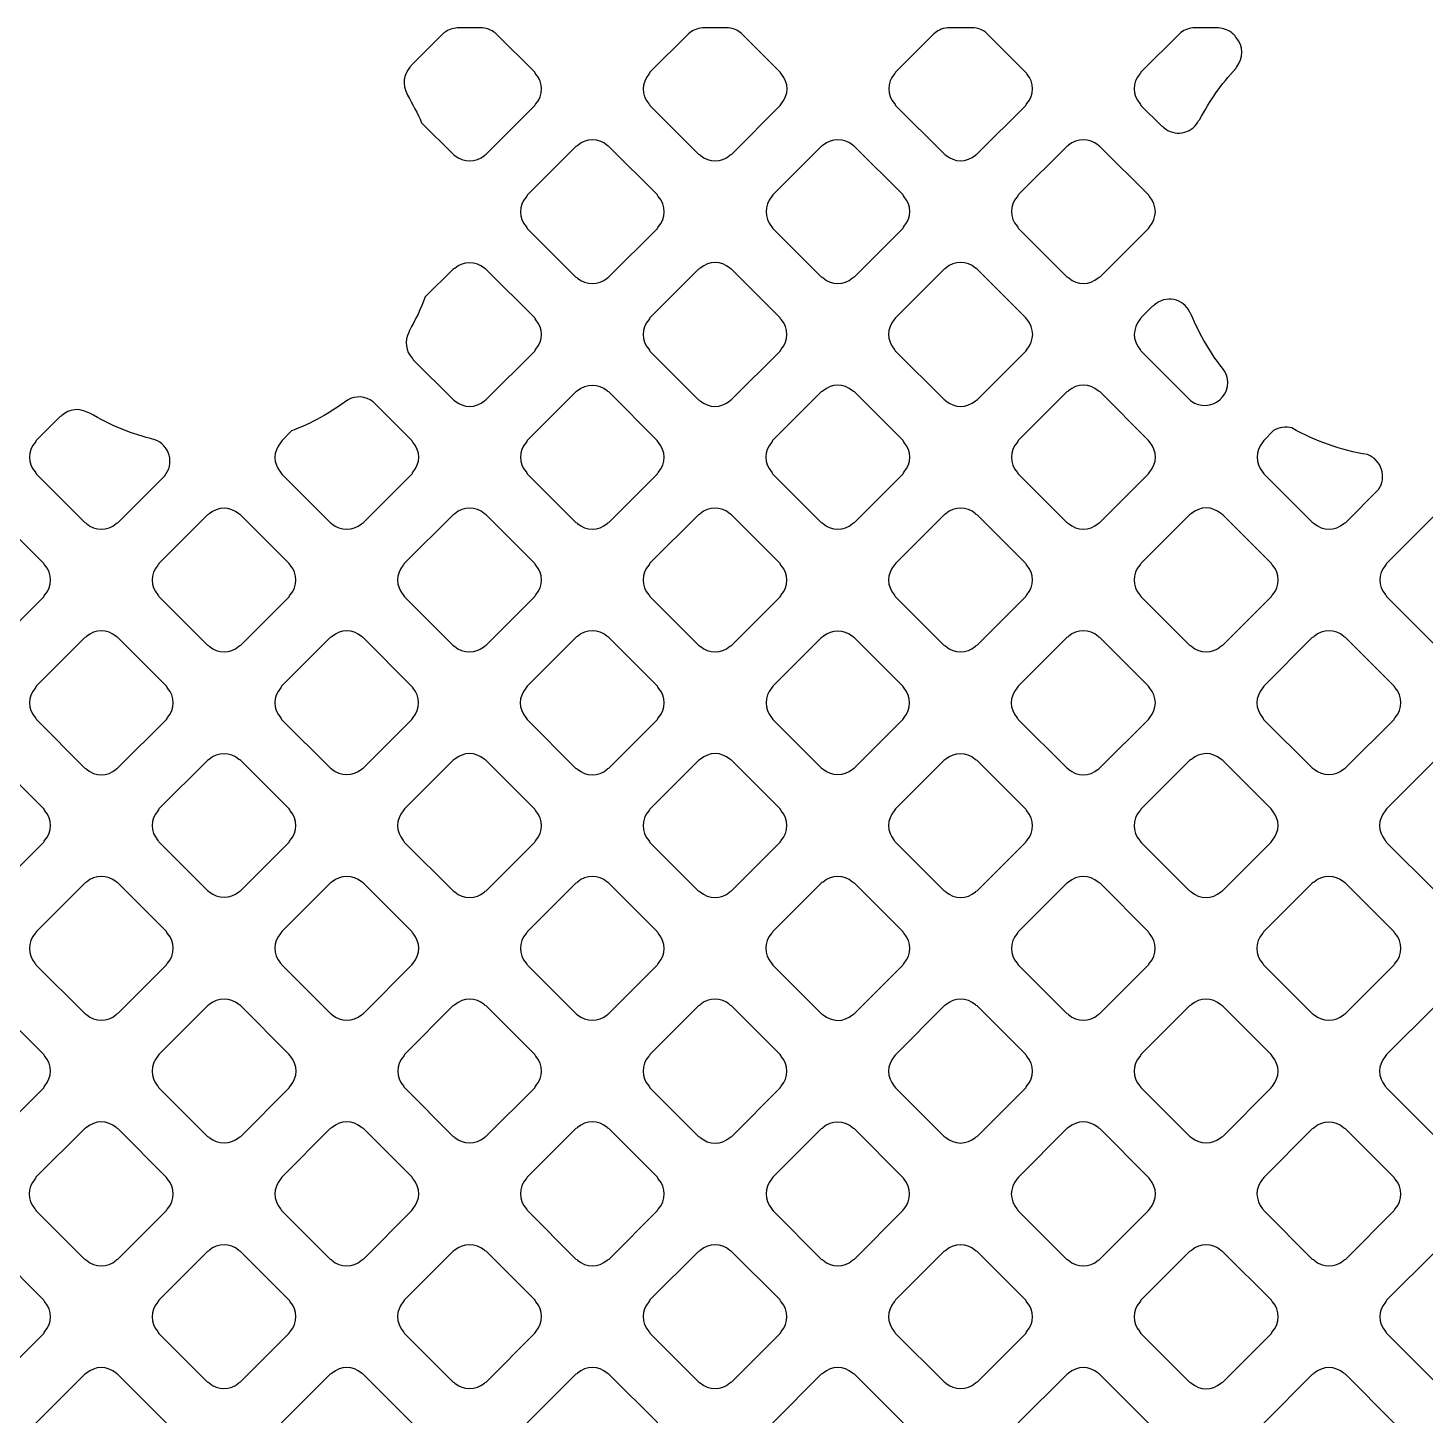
# Model space of a CAD drawing. Extents: x 3811 to 4077, y -444 to -307.
# Drawn here: x 3990.312 to 3991.538, y -378.16 to -376.942 of the extents above; entities that cross this region are included whole.
import ezdxf

# ---------------------------------------------------------------- set-up
doc = ezdxf.new("R2010")
doc.units = 0
doc.layers.add('gbr-dxf', color=7, linetype='Continuous')

msp = doc.modelspace()

# ---------------------------------------------------------------- linework, layer by layer
at = {"layer": 'gbr-dxf', "linetype": 'Continuous'}
for points in [[(3990.6446, -376.9998, -0.114321), (3990.6451, -377.0014, -0.033499), (3990.6575, -377.0255), (3990.6851, -377.0531, -0.091913), (3990.6867, -377.0541, 0.379731), (3990.7127, -377.0541, -0.096225), (3990.7143, -377.0531), (3990.7569, -377.0105, -0.095916), (3990.7579, -377.0088, 0.379731), (3990.7579, -376.9829, -0.096265), (3990.7569, -376.9812), (3990.7231, -376.9474, 0.0755), (3990.7181, -376.9441, 0.093701), (3990.7109, -376.9423), (3990.6888, -376.9423, 0.147556), (3990.6779, -376.9461), (3990.6778, -376.9461, 0.031553), (3990.676, -376.9477), (3990.6759, -376.9477), (3990.6482, -376.9754, -0.109979), (3990.6473, -376.9768, 0.325779)], [(3990.857, -377.0088, -0.096157), (3990.858, -377.0104), (3990.9006, -377.0531, -0.091364), (3990.9022, -377.054, 0.379293), (3990.9282, -377.054, -0.095956), (3990.9298, -377.053), (3990.9724, -377.0104, -0.096266), (3990.9734, -377.0087, 0.379731), (3990.9734, -376.9828, -0.09572), (3990.9724, -376.9811), (3990.938, -376.9468, 0.153023), (3990.927, -376.9423), (3990.904, -376.9423, 0.169141), (3990.8919, -376.9474), (3990.858, -376.9812, -0.096023), (3990.8571, -376.9829, 0.379672)], [(3991.0726, -377.0087, -0.096265), (3991.0735, -377.0104), (3991.1161, -377.0529, -0.091964), (3991.1177, -377.0539, 0.379731), (3991.1436, -377.0539, -0.095756), (3991.1453, -377.0529), (3991.1879, -377.0103, -0.095958), (3991.1889, -377.0087, 0.379731), (3991.1889, -376.9827, -0.082756), (3991.188, -376.9813), (3991.1532, -376.9465, 0.060717), (3991.1491, -376.944, 0.084526), (3991.1427, -376.9423), (3991.1191, -376.9423, 0.091982), (3991.112, -376.9442, 0.072691), (3991.1073, -376.9474), (3991.0735, -376.9811, -0.095916), (3991.0726, -376.9827, 0.379731)], [(3991.288, -377.0086, -0.095612), (3991.289, -377.0103), (3991.3069, -377.0282, -0.074719), (3991.3091, -377.0297, 0.473813), (3991.3388, -377.0249, -0.075742), (3991.3405, -377.0228, -0.068046), (3991.3722, -376.9779, -0.085735), (3991.373, -376.9764, 0.37084), (3991.3726, -376.9508, -0.087077), (3991.3717, -376.9493), (3991.3704, -376.948, -0.05036), (3991.37, -376.9477, 0.180695), (3991.3571, -376.9423), (3991.3345, -376.9423, 0.16507), (3991.3227, -376.9474), (3991.289, -376.9811, -0.095935), (3991.288, -376.9827, 0.379287)], [(3990.7492, -377.0907, 0.379293), (3990.7492, -377.1166, -0.091954), (3990.7502, -377.1182), (3990.7929, -377.1609, -0.087516), (3990.7944, -377.1618, 0.379731), (3990.8203, -377.1618, -0.09572), (3990.822, -377.1608), (3990.8646, -377.1182, -0.096332), (3990.8656, -377.1166, 0.379289), (3990.8656, -377.0906, -0.099534), (3990.8646, -377.0889), (3990.822, -377.0463, -0.08752), (3990.8205, -377.0454, 0.378815), (3990.7946, -377.0454, -0.095506), (3990.7929, -377.0463), (3990.7502, -377.0891, -0.095602)], [(3990.9648, -377.1165, -0.099534), (3990.9658, -377.1182), (3991.0083, -377.1607, -0.095796), (3991.0099, -377.1617, 0.378943), (3991.0359, -377.1617, -0.095506), (3991.0375, -377.1607), (3991.0802, -377.118, -0.095602), (3991.0811, -377.1164, 0.379293), (3991.0811, -377.0904, -0.091954), (3991.0802, -377.0889), (3991.0376, -377.0463, -0.096266), (3991.036, -377.0453, 0.379731), (3991.01, -377.0453, -0.09572), (3991.0083, -377.0463), (3990.9658, -377.0889, -0.096332), (3990.9648, -377.0905, 0.379289)], [(3991.1802, -377.1164, -0.093919), (3991.1812, -377.118), (3991.2238, -377.1606, -0.103673), (3991.2256, -377.1617, 0.379293), (3991.2515, -377.1616, -0.096625), (3991.2532, -377.1607), (3991.2957, -377.1182, -0.096332), (3991.2967, -377.1165, 0.379289), (3991.2967, -377.0906, -0.087248), (3991.2958, -377.0891), (3991.2529, -377.0462, -0.091364), (3991.2513, -377.0453, 0.379293), (3991.2254, -377.0453, -0.095956), (3991.2238, -377.0463), (3991.1812, -377.0888, -0.096227), (3991.1802, -377.0905, 0.379506)], [(3990.6464, -377.2095, 0.322287), (3990.6493, -377.2321, -0.111167), (3990.6501, -377.2335), (3990.6851, -377.2685, -0.098332), (3990.6867, -377.2695, 0.379064), (3990.7127, -377.2695, -0.095719), (3990.7143, -377.2685), (3990.7568, -377.226, -0.095935), (3990.7578, -377.2243, 0.379239), (3990.7578, -377.1984, -0.095756), (3990.7568, -377.1968), (3990.7143, -377.1542, -0.099711), (3990.7126, -377.1532, 0.379293), (3990.6867, -377.1533, -0.095956), (3990.685, -377.1542), (3990.6608, -377.1784, -0.040192), (3990.6468, -377.2078, -0.119673)], [(3990.8569, -377.2243, -0.09148), (3990.8579, -377.2259), (3990.9006, -377.2686, -0.086956), (3990.9021, -377.2695, 0.379293), (3990.928, -377.2695, -0.095956), (3990.9297, -377.2685), (3990.9723, -377.2259, -0.096023), (3990.9733, -377.2243, 0.379672), (3990.9733, -377.1983, -0.100154), (3990.9723, -377.1966), (3990.9297, -377.154, -0.086956), (3990.9282, -377.1531, 0.379293), (3990.9022, -377.1531, -0.095956), (3990.9006, -377.1541), (3990.8579, -377.1967, -0.096332), (3990.8569, -377.1984, 0.379289)], [(3991.0724, -377.2242, -0.087284), (3991.0733, -377.2257), (3991.1161, -377.2685, -0.099849), (3991.1178, -377.2695, 0.379293), (3991.1437, -377.2695, -0.096625), (3991.1454, -377.2685), (3991.188, -377.2259, -0.096558), (3991.189, -377.2242, 0.379731), (3991.189, -377.1982, -0.087314), (3991.188, -377.1968), (3991.1452, -377.1539, -0.092072), (3991.1437, -377.153, 0.379321), (3991.1177, -377.153, -0.095866), (3991.1161, -377.154), (3991.0734, -377.1967, -0.095895), (3991.0724, -377.1983, 0.378815)], [(3991.288, -377.2242, -0.091476), (3991.289, -377.2258), (3991.3329, -377.2697, 0.801157), (3991.3627, -377.2437, -0.071781), (3991.3331, -377.1937, -0.066136), (3991.3317, -377.1915, 0.49961), (3991.301, -377.1853, -0.06455), (3991.2989, -377.1868), (3991.289, -377.1967, -0.095819), (3991.2881, -377.1983, 0.379289)], [(3990.7492, -377.3061, 0.379293), (3990.7492, -377.332, -0.092348), (3990.7502, -377.3336), (3990.7929, -377.3763, -0.088202), (3990.7944, -377.3772, 0.379289), (3990.8203, -377.3772, -0.09527), (3990.8219, -377.3763), (3990.8645, -377.3337, -0.095602), (3990.8655, -377.3321, 0.379293), (3990.8654, -377.3061, -0.104215), (3990.8644, -377.3043), (3990.8219, -377.2618, -0.09246), (3990.8204, -377.2609, 0.379703), (3990.7944, -377.2609, -0.095612), (3990.7928, -377.2618), (3990.7502, -377.3044, -0.095796)], [(3990.9647, -377.332, -0.09572), (3990.9656, -377.3337), (3991.0083, -377.3764, -0.092072), (3991.0099, -377.3773, 0.379321), (3991.0359, -377.3773, -0.095866), (3991.0375, -377.3764), (3991.0802, -377.3337, -0.096227), (3991.0811, -377.332, 0.379324), (3991.0811, -377.3061, -0.096157), (3991.0802, -377.3045), (3991.0375, -377.2618, -0.099849), (3991.0358, -377.2608, 0.379293), (3991.0099, -377.2608, -0.096625), (3991.0082, -377.2618), (3990.9656, -377.3044, -0.096558), (3990.9647, -377.306, 0.379731)], [(3991.1802, -377.3061, 0.379293), (3991.1802, -377.3321, -0.087748), (3991.1811, -377.3336), (3991.2237, -377.3761, -0.10046), (3991.2254, -377.3772, 0.379289), (3991.2514, -377.3772, -0.095506), (3991.253, -377.3762), (3991.2957, -377.3335, -0.095602), (3991.2967, -377.3319, 0.379293), (3991.2967, -377.3059, -0.087748), (3991.2957, -377.3045), (3991.2531, -377.2618, -0.092072), (3991.2515, -377.2608, 0.379289), (3991.2255, -377.2608, -0.095506), (3991.2239, -377.2618), (3991.1812, -377.3045, -0.095602)], [(3990.5337, -377.3063, 0.379069), (3990.5337, -377.3322, -0.096117), (3990.5347, -377.3338), (3990.5773, -377.3764, -0.091964), (3990.5788, -377.3774, 0.379731), (3990.6048, -377.3774, -0.096265), (3990.6064, -377.3764), (3990.6492, -377.3336, -0.095585), (3990.6501, -377.332, 0.379324), (3990.6501, -377.3061, -0.082792), (3990.6493, -377.3047), (3990.6149, -377.2703, 0.305175), (3990.5925, -377.2689, -0.069519), (3990.5432, -377.296), (3990.5347, -377.3046, -0.098004)], [(3990.3182, -377.332, -0.100032), (3990.3192, -377.3337), (3990.3618, -377.3763, -0.096332), (3990.3635, -377.3773, 0.379321), (3990.3894, -377.3773, -0.095866), (3990.3911, -377.3764), (3990.432, -377.3354, 0.520518), (3990.4234, -377.3037, -0.076586), (3990.3662, -377.2803, -0.11062), (3990.3646, -377.2798, 0.325797), (3990.3417, -377.2825, -0.110127), (3990.3403, -377.2834), (3990.3192, -377.3044, -0.096121), (3990.3182, -377.306, 0.379731)], [(3991.3958, -377.332, -0.091745), (3991.3967, -377.3335), (3991.4393, -377.3761, -0.104584), (3991.4411, -377.3772, 0.379672), (3991.467, -377.3772, -0.095612), (3991.4687, -377.3762), (3991.4975, -377.3474, 0.488998), (3991.4879, -377.3168, -0.087414), (3991.4214, -377.2934, 0.206306), (3991.4053, -377.2957), (3991.3967, -377.3043, -0.095916), (3991.3958, -377.306, 0.379731)], [(3990.2329, -377.4548, -0.046445), (3990.233, -377.4552, 0.181755), (3990.2384, -377.4682), (3990.2385, -377.4683), (3990.2542, -377.4841, -0.091578), (3990.2558, -377.485, 0.379293), (3990.2817, -377.485, -0.095956), (3990.2834, -377.484), (3990.3259, -377.4415, -0.096314), (3990.3269, -377.4399, 0.379672), (3990.3269, -377.4139, -0.096157), (3990.3259, -377.4123), (3990.2833, -377.3696, -0.099849), (3990.2816, -377.3687, 0.379293), (3990.2556, -377.3687, -0.096625), (3990.254, -377.3696), (3990.2386, -377.385, -0.035913), (3990.2384, -377.3853, 0.180708), (3990.233, -377.3981), (3990.233, -377.452, -0.017281), (3990.2329, -377.4536)], [(3990.426, -377.4399, -0.087343), (3990.4269, -377.4414), (3990.4695, -377.484, -0.099711), (3990.4712, -377.485, 0.378906), (3990.4971, -377.485, -0.095506), (3990.4988, -377.484), (3990.5413, -377.4415, -0.095602), (3990.5423, -377.4398, 0.379293), (3990.5423, -377.4139, -0.087748), (3990.5414, -377.4124), (3990.4987, -377.3697, -0.091913), (3990.4971, -377.3688, 0.379731), (3990.4711, -377.3688, -0.09572), (3990.4695, -377.3697), (3990.427, -377.4123, -0.096214), (3990.426, -377.4139, 0.379672)], [(3990.6414, -377.4139, 0.379214), (3990.6414, -377.4399, -0.096625), (3990.6424, -377.4415), (3990.6849, -377.4841, -0.091964), (3990.6865, -377.485, 0.379289), (3990.7125, -377.4851, -0.095506), (3990.7141, -377.4841), (3990.7569, -377.4413, -0.095535), (3990.7578, -377.4397, 0.379214), (3990.7578, -377.4137, -0.083235), (3990.7569, -377.4123), (3990.7141, -377.3695, -0.087857), (3990.7127, -377.3686, 0.379672), (3990.6867, -377.3686, -0.096157), (3990.6851, -377.3696), (3990.6423, -377.4123, -0.095602)], [(3990.8569, -377.4397, -0.091745), (3990.8579, -377.4413), (3990.9007, -377.4841, -0.088202), (3990.9022, -377.485, 0.379289), (3990.9281, -377.485, -0.095866), (3990.9298, -377.4841), (3990.9723, -377.4415, -0.095585), (3990.9733, -377.4399, 0.379287), (3990.9733, -377.414, -0.104099), (3990.9723, -377.4122), (3990.9296, -377.3695, -0.09197), (3990.9281, -377.3686, 0.379293), (3990.9021, -377.3686, -0.096625), (3990.9005, -377.3696), (3990.8579, -377.4121, -0.095916), (3990.8569, -377.4138, 0.379731)], [(3991.0724, -377.4399, -0.082756), (3991.0733, -377.4413), (3991.116, -377.484, -0.096266), (3991.1176, -377.485, 0.379731), (3991.1436, -377.485, -0.09572), (3991.1452, -377.484), (3991.1879, -377.4414, -0.096266), (3991.1888, -377.4397, 0.379731), (3991.1888, -377.4138, -0.091558), (3991.1879, -377.4122), (3991.1453, -377.3696, -0.096266), (3991.1437, -377.3686, 0.379731), (3991.1177, -377.3686, -0.09572), (3991.1161, -377.3696), (3991.0734, -377.4123, -0.096266), (3991.0724, -377.4139, 0.379731)], [(3991.2879, -377.4398, -0.087248), (3991.2888, -377.4412), (3991.3316, -377.484, -0.099711), (3991.3333, -377.485, 0.379293), (3991.3592, -377.485, -0.095956), (3991.3609, -377.484), (3991.4035, -377.4414, -0.096266), (3991.4045, -377.4397, 0.379731), (3991.4045, -377.4138, -0.087314), (3991.4036, -377.4123), (3991.3608, -377.3695, -0.092406), (3991.3592, -377.3685, 0.379672), (3991.3332, -377.3685, -0.095612), (3991.3316, -377.3695), (3991.2889, -377.4122, -0.095602), (3991.2879, -377.4138, 0.378906)], [(3991.5036, -377.4138, 0.379293), (3991.5036, -377.4398, -0.092348), (3991.5045, -377.4413), (3991.547, -377.4838, -0.104246), (3991.5488, -377.4848, 0.379506), (3991.5747, -377.4848, -0.098229), (3991.5764, -377.4839), (3991.6189, -377.4414, -0.095796), (3991.6199, -377.4397, 0.379293), (3991.6199, -377.4138, -0.087848), (3991.619, -377.4123), (3991.5763, -377.3696, -0.092072), (3991.5747, -377.3686, 0.379289), (3991.5488, -377.3686, -0.095506), (3991.5471, -377.3696), (3991.5045, -377.4122, -0.095824)], [(3990.3183, -377.5476, -0.08798), (3990.3192, -377.549), (3990.362, -377.5919, -0.083596), (3990.3634, -377.5928, 0.379324), (3990.3894, -377.5928, -0.096157), (3990.391, -377.5918), (3990.4337, -377.5491, -0.095602), (3990.4346, -377.5475, 0.379214), (3990.4346, -377.5216, -0.087784), (3990.4337, -377.5201), (3990.391, -377.4774, -0.091964), (3990.3894, -377.4764, 0.379731), (3990.3635, -377.4764, -0.095756), (3990.3618, -377.4774), (3990.3193, -377.52, -0.09635), (3990.3183, -377.5216, 0.379672)], [(3990.5337, -377.5216, 0.379293), (3990.5337, -377.5476, -0.091954), (3990.5346, -377.5491), (3990.5773, -377.5918, -0.087516), (3990.5788, -377.5927, 0.379731), (3990.6048, -377.5927, -0.09572), (3990.6064, -377.5918), (3990.649, -377.5492, -0.096332), (3990.65, -377.5475, 0.379289), (3990.65, -377.5216, -0.082704), (3990.6491, -377.5202), (3990.6063, -377.4773, -0.0873), (3990.6048, -377.4764, 0.379287), (3990.5789, -377.4764, -0.095612), (3990.5772, -377.4774), (3990.5346, -377.52, -0.095602)], [(3990.7491, -377.5216, 0.379293), (3990.7491, -377.5476, -0.10047), (3990.7501, -377.5493), (3990.7927, -377.5919, -0.096111), (3990.7944, -377.5928, 0.379289), (3990.8203, -377.5929, -0.095866), (3990.8219, -377.5919), (3990.8646, -377.5492, -0.095796), (3990.8656, -377.5476, 0.379293), (3990.8656, -377.5216, -0.096119), (3990.8646, -377.52), (3990.8218, -377.4772, -0.082966), (3990.8204, -377.4763, 0.379672), (3990.7944, -377.4763, -0.096157), (3990.7928, -377.4772), (3990.7501, -377.52, -0.095796)], [(3990.9648, -377.5475, -0.096265), (3990.9658, -377.5492), (3991.0083, -377.5917, -0.092233), (3991.0099, -377.5927, 0.379289), (3991.0359, -377.5927, -0.095866), (3991.0375, -377.5917), (3991.08, -377.5492, -0.095935), (3991.081, -377.5476, 0.379239), (3991.081, -377.5216, -0.099645), (3991.08, -377.5199), (3991.0376, -377.4775, -0.103673), (3991.0358, -377.4765, 0.379293), (3991.0099, -377.4765, -0.096119), (3991.0082, -377.4775), (3990.9658, -377.5199, -0.095628), (3990.9648, -377.5216, 0.379731)], [(3991.1801, -377.5476, -0.082756), (3991.181, -377.549), (3991.2238, -377.5918, -0.096332), (3991.2254, -377.5928, 0.379289), (3991.2514, -377.5928, -0.095506), (3991.253, -377.5918), (3991.2957, -377.5492, -0.095935), (3991.2967, -377.5475, 0.379287), (3991.2967, -377.5216, -0.091581), (3991.2957, -377.52), (3991.253, -377.4773, -0.095602), (3991.2513, -377.4763, 0.379293), (3991.2254, -377.4763, -0.095956), (3991.2238, -377.4773), (3991.1811, -377.52, -0.096266), (3991.1801, -377.5216, 0.379731)], [(3991.3957, -377.5476, -0.087248), (3991.3966, -377.5491), (3991.4393, -377.5917, -0.099849), (3991.441, -377.5927, 0.379293), (3991.4669, -377.5927, -0.096625), (3991.4686, -377.5917), (3991.5112, -377.5491, -0.096558), (3991.5122, -377.5474, 0.379731), (3991.5122, -377.5215, -0.087314), (3991.5113, -377.52), (3991.4686, -377.4773, -0.091913), (3991.467, -377.4763, 0.379289), (3991.4411, -377.4763, -0.095866), (3991.4394, -377.4773), (3991.3967, -377.52, -0.095602), (3991.3957, -377.5217, 0.378858)], [(3990.2343, -377.6131, 0.001642), (3990.2355, -377.6738), (3990.2355, -377.674, 0.064022), (3990.2365, -377.6789, -0.043561), (3990.2366, -377.6793, 0.09443), (3990.2403, -377.6858), (3990.2542, -377.6997, -0.082834), (3990.2556, -377.7006, 0.379731), (3990.2816, -377.7006, -0.096265), (3990.2832, -377.6996), (3990.3259, -377.6569, -0.096128), (3990.3269, -377.6552, 0.379506), (3990.3269, -377.6293, -0.093522), (3990.326, -377.6277), (3990.2834, -377.5851, -0.095015), (3990.2817, -377.5841, 0.379214), (3990.2558, -377.5841, -0.096625), (3990.2541, -377.5851), (3990.2397, -377.5995), (3990.2397, -377.5996, 0.184403), (3990.2343, -377.6128, -0.039404)], [(3990.426, -377.6553, -0.084308), (3990.4268, -377.6567), (3990.4696, -377.6994, -0.095166), (3990.4712, -377.7004, 0.378906), (3990.4971, -377.7004, -0.093587), (3990.4987, -377.6995), (3990.5413, -377.6569, -0.095602), (3990.5423, -377.6552, 0.379293), (3990.5423, -377.6293, -0.091745), (3990.5413, -377.6277), (3990.4988, -377.5851, -0.095916), (3990.4971, -377.5842, 0.379731), (3990.4711, -377.5842, -0.096265), (3990.4695, -377.5851), (3990.427, -377.6277, -0.096121), (3990.426, -377.6293, 0.379672)], [(3990.6414, -377.6553, -0.091581), (3990.6423, -377.6568), (3990.6852, -377.6997, -0.086956), (3990.6867, -377.7006, 0.37925), (3990.7126, -377.7006, -0.096458), (3990.7143, -377.6996), (3990.7568, -377.657, -0.096627), (3990.7578, -377.6554, 0.379229), (3990.7578, -377.6294, -0.082704), (3990.757, -377.628), (3990.714, -377.585, -0.086956), (3990.7125, -377.5841, 0.37925), (3990.6866, -377.5841, -0.096458), (3990.6849, -377.5851), (3990.6424, -377.6277, -0.096955), (3990.6414, -377.6293, 0.379612)], [(3990.8569, -377.6294, 0.379293), (3990.8569, -377.6554, -0.100266), (3990.8579, -377.6571), (3990.9004, -377.6996, -0.096111), (3990.9021, -377.7005, 0.379321), (3990.928, -377.7006, -0.095506), (3990.9296, -377.6996), (3990.9723, -377.6569, -0.095796), (3990.9733, -377.6553, 0.379293), (3990.9733, -377.6293, -0.09572), (3990.9723, -377.6277), (3990.9296, -377.585, -0.08348), (3990.9282, -377.5841, 0.379703), (3990.9023, -377.5841, -0.095649), (3990.9006, -377.5851), (3990.8579, -377.6278, -0.095602)], [(3991.0724, -377.6293, 0.379293), (3991.0724, -377.6553, -0.083317), (3991.0733, -377.6567), (3991.1161, -377.6995, -0.096627), (3991.1178, -377.7005, 0.379229), (3991.1437, -377.7005, -0.095506), (3991.1453, -377.6995), (3991.1879, -377.657, -0.095602), (3991.1889, -377.6554, 0.379293), (3991.1888, -377.6294, -0.095956), (3991.1879, -377.6278), (3991.1453, -377.5852, -0.100476), (3991.1435, -377.5842, 0.379703), (3991.1176, -377.5841, -0.095612), (3991.116, -377.5851), (3991.0734, -377.6277, -0.095796)], [(3991.2879, -377.6554, -0.082756), (3991.2888, -377.6568), (3991.3315, -377.6995, -0.096332), (3991.3331, -377.7005, 0.379321), (3991.3591, -377.7005, -0.095866), (3991.3607, -377.6995), (3991.4034, -377.6569, -0.096227), (3991.4044, -377.6552, 0.379324), (3991.4044, -377.6293, -0.09185), (3991.4034, -377.6277), (3991.3608, -377.5851, -0.095602), (3991.3592, -377.5841, 0.379214), (3991.3332, -377.5842, -0.096625), (3991.3316, -377.5851), (3991.2889, -377.6278, -0.096266), (3991.2879, -377.6295, 0.379731)], [(3991.5034, -377.6553, -0.087284), (3991.5043, -377.6568), (3991.5471, -377.6995, -0.099711), (3991.5488, -377.7005, 0.379214), (3991.5748, -377.7005, -0.096625), (3991.5764, -377.6995), (3991.619, -377.6569, -0.096266), (3991.62, -377.6553, 0.379731), (3991.62, -377.6293, -0.087314), (3991.6191, -377.6278), (3991.5763, -377.585, -0.092072), (3991.5747, -377.584, 0.379289), (3991.5488, -377.584, -0.095506), (3991.5471, -377.585), (3991.5044, -377.6277, -0.095602), (3991.5034, -377.6293, 0.378815)], [(3990.3181, -377.7631, -0.081928), (3990.319, -377.7645), (3990.3618, -377.8072, -0.095602), (3990.3634, -377.8082, 0.379293), (3990.3893, -377.8082, -0.096103), (3990.391, -377.8072), (3990.4336, -377.7645, -0.093315), (3990.4346, -377.763, 0.378858), (3990.4346, -377.737, -0.096998), (3990.4336, -377.7354), (3990.3911, -377.6929, -0.101106), (3990.3894, -377.6918, 0.379032), (3990.3634, -377.6919, -0.095973), (3990.3618, -377.6928), (3990.3191, -377.7355, -0.096111), (3990.3182, -377.7372, 0.379321)], [(3990.5337, -377.763, -0.086674), (3990.5346, -377.7644), (3990.5776, -377.8074, -0.081969), (3990.579, -377.8083, 0.379162), (3990.6049, -377.8083, -0.096103), (3990.6066, -377.8073), (3990.6491, -377.7647, -0.096111), (3990.6501, -377.763, 0.379289), (3990.6501, -377.7371, -0.087284), (3990.6492, -377.7356), (3990.6064, -377.6928, -0.094397), (3990.6048, -377.6918, 0.379506), (3990.5789, -377.6918, -0.096117), (3990.5772, -377.6928), (3990.5347, -377.7354, -0.096227), (3990.5337, -377.737, 0.379155)], [(3990.7492, -377.7631, -0.095612), (3990.7502, -377.7647), (3990.7928, -377.8073, -0.091364), (3990.7944, -377.8083, 0.378906), (3990.8203, -377.8083, -0.095506), (3990.8219, -377.8073), (3990.8645, -377.7647, -0.095602), (3990.8655, -377.7631, 0.379293), (3990.8654, -377.7372, -0.095956), (3990.8645, -377.7355), (3990.8218, -377.6928, -0.083056), (3990.8204, -377.6919, 0.379731), (3990.7944, -377.6919, -0.09572), (3990.7928, -377.6929), (3990.7502, -377.7355, -0.096214), (3990.7492, -377.7371, 0.379672)], [(3990.9646, -377.7371, 0.379214), (3990.9647, -377.763, -0.104392), (3990.9657, -377.7648), (3991.0082, -377.8073, -0.10046), (3991.0099, -377.8083, 0.379289), (3991.0359, -377.8084, -0.095506), (3991.0375, -377.8074), (3991.0802, -377.7647, -0.095602), (3991.0811, -377.7631, 0.379293), (3991.0811, -377.7371, -0.091954), (3991.0802, -377.7356), (3991.0375, -377.6929, -0.096023), (3991.0358, -377.6919, 0.379672), (3991.0099, -377.6919, -0.096157), (3991.0082, -377.6928), (3990.9656, -377.7355, -0.095602)], [(3991.1802, -377.7372, 0.379293), (3991.1802, -377.7631, -0.083317), (3991.1811, -377.7645), (3991.2238, -377.8072, -0.096111), (3991.2254, -377.8082, 0.379289), (3991.2514, -377.8082, -0.095866), (3991.253, -377.8072), (3991.2956, -377.7647, -0.095796), (3991.2966, -377.7631, 0.379293), (3991.2965, -377.7371, -0.096625), (3991.2956, -377.7355), (3991.2531, -377.693, -0.100476), (3991.2514, -377.692, 0.379672), (3991.2254, -377.692, -0.096157), (3991.2238, -377.6929), (3991.1812, -377.7355, -0.095796)], [(3991.3956, -377.7631, -0.082756), (3991.3965, -377.7645), (3991.4393, -377.8073, -0.096266), (3991.441, -377.8083, 0.379289), (3991.4669, -377.8083, -0.095866), (3991.4686, -377.8074), (3991.5112, -377.7647, -0.095935), (3991.5122, -377.7631, 0.379239), (3991.5122, -377.7371, -0.091581), (3991.5113, -377.7356), (3991.4685, -377.6928, -0.095796), (3991.4669, -377.6918, 0.379293), (3991.4409, -377.6919, -0.09572), (3991.4393, -377.6928), (3991.3966, -377.7355, -0.096266), (3991.3956, -377.7372, 0.379731)], [(3990.2402, -377.8224, 0.002015), (3990.2434, -377.8974, -0.051708), (3990.2435, -377.8979, 0.168139), (3990.2488, -377.9099, -0.056602), (3990.2491, -377.9103), (3990.2538, -377.9151, -0.099849), (3990.2555, -377.9161, 0.379293), (3990.2815, -377.916, -0.09572), (3990.2831, -377.9151), (3990.3258, -377.8724, -0.096314), (3990.3267, -377.8708, 0.379672), (3990.3268, -377.8448, -0.09185), (3990.3258, -377.8433), (3990.2832, -377.8007, -0.095895), (3990.2816, -377.7997, 0.378906), (3990.2556, -377.7997, -0.095506), (3990.254, -377.8007), (3990.2453, -377.8093), (3990.2453, -377.8094, 0.13867), (3990.2405, -377.8191, -0.038326), (3990.2404, -377.8194, 0.038218)], [(3990.4258, -377.8708, -0.082704), (3990.4267, -377.8722), (3990.4696, -377.9151, -0.095602), (3990.4712, -377.916, 0.378906), (3990.4971, -377.916, -0.095506), (3990.4988, -377.9151), (3990.5414, -377.8724, -0.096128), (3990.5424, -377.8708, 0.379506), (3990.5424, -377.8448, -0.096475), (3990.5414, -377.8432), (3990.4988, -377.8005, -0.100299), (3990.4971, -377.7995, 0.378681), (3990.4712, -377.7995, -0.095866), (3990.4695, -377.8005), (3990.4268, -377.8432, -0.095602), (3990.4258, -377.8449, 0.378906)], [(3990.6415, -377.8708, -0.087343), (3990.6424, -377.8723), (3990.6853, -377.9151, -0.082648), (3990.6867, -377.916, 0.37908), (3990.7126, -377.916, -0.096117), (3990.7142, -377.915), (3990.7568, -377.8724, -0.096111), (3990.7578, -377.8707, 0.379321), (3990.7578, -377.8448, -0.087248), (3990.7569, -377.8433), (3990.7142, -377.8006, -0.09197), (3990.7126, -377.7996, 0.379293), (3990.6867, -377.7997, -0.095973), (3990.685, -377.8006), (3990.6425, -377.8432, -0.098207), (3990.6415, -377.8449, 0.379672)], [(3990.8569, -377.8448, 0.379293), (3990.8569, -377.8708, -0.095956), (3990.8579, -377.8724), (3990.9006, -377.9151, -0.092072), (3990.9022, -377.9161, 0.379289), (3990.9281, -377.9161, -0.095506), (3990.9298, -377.9151), (3990.9723, -377.8726, -0.095602), (3990.9733, -377.8709, 0.379293), (3990.9733, -377.845, -0.095956), (3990.9723, -377.8433), (3990.9295, -377.8005, -0.08348), (3990.9281, -377.7996, 0.379672), (3990.9021, -377.7996, -0.095612), (3990.9005, -377.8006), (3990.8579, -377.8432, -0.095602)], [(3991.0724, -377.845, 0.379293), (3991.0724, -377.8709, -0.092348), (3991.0734, -377.8725), (3991.1158, -377.915, -0.10399), (3991.1176, -377.916, 0.379289), (3991.1436, -377.916, -0.095866), (3991.1452, -377.9151), (3991.1879, -377.8724, -0.095796), (3991.1889, -377.8708, 0.379293), (3991.1888, -377.8448, -0.087314), (3991.1879, -377.8433), (3991.1452, -377.8006, -0.091804), (3991.1437, -377.7997, 0.379672), (3991.1177, -377.7997, -0.096157), (3991.1161, -377.8006), (3991.0734, -377.8434, -0.095796)], [(3991.2879, -377.8449, 0.379293), (3991.2879, -377.8708, -0.083317), (3991.2888, -377.8722), (3991.3316, -377.915, -0.096111), (3991.3333, -377.916, 0.379289), (3991.3592, -377.916, -0.095866), (3991.3609, -377.9151), (3991.4034, -377.8725, -0.095796), (3991.4044, -377.8709, 0.379293), (3991.4044, -377.8449, -0.096625), (3991.4034, -377.8433), (3991.3608, -377.8007, -0.100254), (3991.3591, -377.7997, 0.379672), (3991.3331, -377.7997, -0.095612), (3991.3315, -377.8006), (3991.2889, -377.8432, -0.095535)], [(3991.5034, -377.8709, -0.082756), (3991.5043, -377.8723), (3991.5471, -377.9152, -0.096266), (3991.5488, -377.9161, 0.379731), (3991.5748, -377.9161, -0.09572), (3991.5764, -377.9152), (3991.619, -377.8725, -0.096266), (3991.62, -377.8709, 0.379731), (3991.62, -377.8449, -0.091558), (3991.6191, -377.8434), (3991.5763, -377.8007, -0.096266), (3991.5747, -377.7997, 0.379731), (3991.5487, -377.7997, -0.09572), (3991.5471, -377.8007), (3991.5044, -377.8433, -0.096266), (3991.5034, -377.845, 0.379731)], [(3990.318, -377.9786, -0.091476), (3990.319, -377.9802), (3990.3616, -378.0228, -0.103673), (3990.3634, -378.0239, 0.379293), (3990.3893, -378.0238, -0.096625), (3990.391, -378.0229), (3990.4336, -377.9802, -0.096627), (3990.4346, -377.9786, 0.379612), (3990.4346, -377.9526, -0.087254), (3990.4337, -377.9512), (3990.3908, -377.9083, -0.09197), (3990.3893, -377.9074, 0.37925), (3990.3633, -377.9074, -0.096475), (3990.3617, -377.9084), (3990.319, -377.951, -0.096111), (3990.318, -377.9527, 0.379289)], [(3990.5337, -377.9527, 0.379293), (3990.5337, -377.9786, -0.087314), (3990.5346, -377.9801), (3990.5774, -378.0229, -0.082834), (3990.5788, -378.0238, 0.379731), (3990.6048, -378.0238, -0.096265), (3990.6064, -378.0228), (3990.6491, -377.9801, -0.096128), (3990.6501, -377.9784, 0.379155), (3990.6501, -377.9525, -0.091874), (3990.6492, -377.951), (3990.6066, -377.9083, -0.095589), (3990.6049, -377.9073, 0.378633), (3990.579, -377.9073, -0.095886), (3990.5774, -377.9083), (3990.5347, -377.951, -0.095796)], [(3990.7492, -377.9785, -0.09185), (3990.7502, -377.98), (3990.793, -378.0229, -0.087303), (3990.7945, -378.0238, 0.378984), (3990.8204, -378.0238, -0.095973), (3990.8221, -378.0228), (3990.8646, -377.9803, -0.096266), (3990.8656, -377.9786, 0.379731), (3990.8656, -377.9527, -0.100032), (3990.8646, -377.951), (3990.8219, -377.9082, -0.088202), (3990.8204, -377.9073, 0.379321), (3990.7944, -377.9073, -0.095506), (3990.7928, -377.9083), (3990.7502, -377.9509, -0.098), (3990.7492, -377.9525, 0.379287)], [(3990.9648, -377.9785, -0.099645), (3990.9658, -377.9803), (3991.0083, -378.0228, -0.095602), (3991.0099, -378.0238, 0.378894), (3991.0359, -378.0238, -0.095866), (3991.0375, -378.0228), (3991.08, -377.9802, -0.095796), (3991.081, -377.9786, 0.379214), (3991.081, -377.9526, -0.091954), (3991.08, -377.9511), (3991.0375, -377.9085, -0.096266), (3991.0358, -377.9075, 0.379731), (3991.0098, -377.9075, -0.09572), (3991.0082, -377.9085), (3990.9658, -377.951, -0.096214), (3990.9648, -377.9526, 0.379672)], [(3991.1801, -377.9527, 0.379293), (3991.1801, -377.9786, -0.091745), (3991.181, -377.9802), (3991.2236, -378.0228, -0.10399), (3991.2254, -378.0238, 0.379289), (3991.2514, -378.0239, -0.095866), (3991.253, -378.0229), (3991.2957, -377.9802, -0.095796), (3991.2967, -377.9786, 0.379293), (3991.2967, -377.9526, -0.087314), (3991.2957, -377.9511), (3991.2529, -377.9083, -0.092406), (3991.2514, -377.9074, 0.379703), (3991.2254, -377.9074, -0.095649), (3991.2238, -377.9083), (3991.1811, -377.9511, -0.095602)], [(3991.3957, -377.9527, 0.37925), (3991.3958, -377.9786, -0.083792), (3991.3966, -377.98), (3991.4394, -378.0229, -0.096111), (3991.4411, -378.0238, 0.379289), (3991.467, -378.0239, -0.095866), (3991.4687, -378.0229), (3991.5112, -377.9803, -0.095602), (3991.5122, -377.9787, 0.379214), (3991.5122, -377.9527, -0.096625), (3991.5112, -377.9511), (3991.4686, -377.9085, -0.100335), (3991.4669, -377.9075, 0.379672), (3991.4409, -377.9075, -0.095612), (3991.4393, -377.9085), (3991.3967, -377.9511, -0.095602)], [(3990.2508, -378.0345, 0.002044), (3990.2558, -378.1106, -0.052981), (3990.2563, -378.1123, 0.599801), (3990.2889, -378.1245, -0.053228), (3990.2904, -378.1235), (3990.3258, -378.088, -0.096227), (3990.3268, -378.0864, 0.379324), (3990.3268, -378.0604, -0.082876), (3990.3259, -378.059), (3990.2855, -378.0186, -0.086665), (3990.2837, -378.0175, 0.646059), (3990.2513, -378.0321, -0.097831)], [(3990.4259, -378.0865, -0.091558), (3990.4268, -378.088), (3990.4693, -378.1305, -0.104018), (3990.4711, -378.1315, 0.379731), (3990.497, -378.1315, -0.09572), (3990.4987, -378.1306), (3990.5413, -378.0879, -0.096266), (3990.5423, -378.0863, 0.379731), (3990.5423, -378.0603, -0.08798), (3990.5414, -378.0588), (3990.4987, -378.0162, -0.091855), (3990.4971, -378.0152, 0.379731), (3990.4711, -378.0152, -0.096265), (3990.4695, -378.0162), (3990.4268, -378.0589, -0.096266), (3990.4259, -378.0605, 0.379731)], [(3990.6414, -378.0863, -0.086667), (3990.6423, -378.0878), (3990.6853, -378.1308, -0.082406), (3990.6867, -378.1316, 0.378943), (3990.7126, -378.1316, -0.095506), (3990.7142, -378.1307), (3990.757, -378.0879, -0.095394), (3990.758, -378.0862, 0.378814), (3990.7579, -378.0603, -0.093312), (3990.757, -378.0587), (3990.7143, -378.016, -0.097586), (3990.7126, -378.0151, 0.379293), (3990.6867, -378.0151, -0.095956), (3990.685, -378.0161), (3990.6424, -378.0587, -0.096314), (3990.6414, -378.0603, 0.379703)], [(3990.857, -378.0863, -0.092983), (3990.858, -378.0879), (3990.9007, -378.1306, -0.088595), (3990.9022, -378.1315, 0.379032), (3990.9281, -378.1315, -0.095973), (3990.9298, -378.1305), (3990.9723, -378.088, -0.096111), (3990.9733, -378.0863, 0.379289), (3990.9733, -378.0604, -0.099643), (3990.9723, -378.0587), (3990.9297, -378.0161, -0.089936), (3990.9282, -378.0152, 0.379506), (3990.9022, -378.0152, -0.096117), (3990.9006, -378.0161), (3990.858, -378.0587, -0.096227), (3990.857, -378.0603, 0.379506)], [(3991.0724, -378.0863, -0.087343), (3991.0733, -378.0878), (3991.1161, -378.1306, -0.099711), (3991.1178, -378.1316, 0.379293), (3991.1437, -378.1315, -0.095956), (3991.1454, -378.1306), (3991.1879, -378.0881, -0.096214), (3991.1888, -378.0864, 0.379672), (3991.1889, -378.0605, -0.087343), (3991.1879, -378.059), (3991.1451, -378.0161, -0.091364), (3991.1435, -378.0152, 0.379293), (3991.1176, -378.0152, -0.095956), (3991.1159, -378.0162), (3991.0734, -378.0587, -0.096214), (3991.0724, -378.0604, 0.379672)], [(3991.2879, -378.0864, -0.091476), (3991.2888, -378.088), (3991.3315, -378.1307, -0.103498), (3991.3333, -378.1317, 0.378858), (3991.3592, -378.1317, -0.095506), (3991.3609, -378.1307), (3991.4035, -378.088, -0.095796), (3991.4045, -378.0864, 0.379293), (3991.4045, -378.0604, -0.087314), (3991.4036, -378.059), (3991.3607, -378.0161, -0.091913), (3991.3592, -378.0152, 0.379731), (3991.3332, -378.0152, -0.09572), (3991.3316, -378.0162), (3991.2889, -378.0589, -0.096266), (3991.2879, -378.0605, 0.379289)], [(3991.5036, -378.0605, 0.379293), (3991.5036, -378.0865, -0.083317), (3991.5045, -378.0879), (3991.5471, -378.1306, -0.096111), (3991.5488, -378.1315, 0.379289), (3991.5747, -378.1316, -0.09527), (3991.5764, -378.1306), (3991.6189, -378.088, -0.095602), (3991.6199, -378.0864, 0.379293), (3991.6199, -378.0604, -0.096265), (3991.6189, -378.0588), (3991.5764, -378.0163, -0.100476), (3991.5747, -378.0153, 0.379703), (3991.5488, -378.0153, -0.095612), (3991.5471, -378.0163), (3991.5045, -378.0589, -0.095796)], [(3990.3182, -378.1942, -0.087549), (3990.3191, -378.1956), (3990.3617, -378.2382, -0.09979), (3990.3634, -378.2392, 0.379731), (3990.3893, -378.2392, -0.09572), (3990.391, -378.2383), (3990.4335, -378.1958, -0.096266), (3990.4345, -378.1941, 0.379731), (3990.4345, -378.1681, -0.087314), (3990.4335, -378.1667), (3990.3909, -378.124, -0.091913), (3990.3893, -378.123, 0.379731), (3990.3633, -378.123, -0.09572), (3990.3617, -378.124), (3990.3191, -378.1665, -0.095916), (3990.3182, -378.1682, 0.379731)], [(3990.5336, -378.1941, -0.095506), (3990.5345, -378.1958), (3990.5773, -378.2385, -0.091364), (3990.5788, -378.2394, 0.379293), (3990.6048, -378.2394, -0.095956), (3990.6064, -378.2385), (3990.6491, -378.1957, -0.096214), (3990.6501, -378.1941, 0.379672), (3990.6501, -378.1681, -0.083163), (3990.6493, -378.1667), (3990.6063, -378.1238, -0.087645), (3990.6048, -378.1229, 0.379293), (3990.5789, -378.1229, -0.095956), (3990.5772, -378.1239), (3990.5345, -378.1665, -0.096332), (3990.5336, -378.1682, 0.379289)], [(3990.7492, -378.1941, -0.091583), (3990.7502, -378.1956), (3990.7929, -378.2384, -0.086961), (3990.7944, -378.2393, 0.379293), (3990.8203, -378.2393, -0.096625), (3990.822, -378.2383), (3990.8646, -378.1957, -0.096214), (3990.8655, -378.1941, 0.379672), (3990.8656, -378.1681, -0.104371), (3990.8645, -378.1663), (3990.822, -378.1238, -0.092686), (3990.8205, -378.1229, 0.379196), (3990.7945, -378.1229, -0.096157), (3990.7929, -378.1238), (3990.7502, -378.1665, -0.095585), (3990.7492, -378.1682, 0.379287)], [(3990.9648, -378.194, -0.097298), (3990.9657, -378.1956), (3991.0085, -378.2383, -0.092978), (3991.01, -378.2393, 0.378681), (3991.036, -378.2393, -0.09574), (3991.0376, -378.2383), (3991.0802, -378.1958, -0.095824), (3991.0811, -378.1941, 0.378906), (3991.0811, -378.1682, -0.095866), (3991.0802, -378.1665), (3991.0375, -378.1239, -0.099849), (3991.0358, -378.1229, 0.379293), (3991.0099, -378.1229, -0.095973), (3991.0082, -378.1239), (3990.9657, -378.1664, -0.096128), (3990.9648, -378.168, 0.379506)], [(3991.1802, -378.1941, -0.087343), (3991.1811, -378.1956), (3991.2239, -378.2384, -0.099711), (3991.2256, -378.2394, 0.378906), (3991.2515, -378.2394, -0.095506), (3991.2532, -378.2384), (3991.2957, -378.1959, -0.095602), (3991.2967, -378.1942, 0.379293), (3991.2967, -378.1683, -0.087748), (3991.2957, -378.1668), (3991.2529, -378.124, -0.091913), (3991.2514, -378.123, 0.379731), (3991.2254, -378.123, -0.09572), (3991.2238, -378.124), (3991.1812, -378.1665, -0.096214), (3991.1802, -378.1682, 0.379672)], [(3991.3957, -378.1683, 0.379214), (3991.3958, -378.1943, -0.092348), (3991.3967, -378.1959), (3991.4392, -378.2383, -0.103868), (3991.441, -378.2394, 0.379731), (3991.4669, -378.2394, -0.095756), (3991.4686, -378.2384), (3991.5112, -378.1958, -0.096214), (3991.5122, -378.1941, 0.379703), (3991.5122, -378.1682, -0.087305), (3991.5113, -378.1667), (3991.4685, -378.1239, -0.091703), (3991.467, -378.123, 0.379196), (3991.4411, -378.123, -0.096157), (3991.4394, -378.124), (3991.3967, -378.1667, -0.095602)]]:
    msp.add_lwpolyline(points, format="xyb", close=True, dxfattribs=at)
for points in [[(3991.0645, -384.356, -0.16673), (3988.6028, -377.1817, -0.014135)], [(3988.679, -377.1817, 0.166721), (3991.1243, -384.3089)], [(3990.7825, -384.5252, -0.166954), (3988.2913, -377.2725, -0.014027)], [(3988.3675, -377.2741, 0.16691), (3990.8424, -384.478)], [(3991.2635, -384.1162, -0.165958), (3988.952, -377.3438, -0.01087)], [(3989.0282, -377.3452, 0.165913), (3991.3235, -384.0691)], [(3991.8986, -383.3826, -0.163793), (3989.9024, -377.4523, -0.009935)], [(3990.0548, -377.4545, 0.163577), (3992.0164, -383.2857)], [(3990.8462, -380.9466, -0.01136), (3990.6967, -380.5406, -0.023391), (3990.696, -380.5385, -0.01815), (3990.4959, -379.8768, -0.019795), (3990.4954, -379.8749, -0.005161), (3990.4474, -379.6847, -0.019408), (3990.447, -379.6829, -0.000783), (3990.4409, -379.6574, -0.013667), (3990.4406, -379.6563, -0.058439), (3990.1821, -377.4521, -0.020503)], [(3991.3892, -383.8307, -0.164875), (3989.2299, -377.4605, -0.009972)], [(3989.3823, -377.4626, 0.164763), (3991.5087, -383.7362)], [(3991.641, -383.6054, -0.164322), (3989.5639, -377.4599, -0.007717)], [(3989.7163, -377.4601, 0.164179), (3991.7589, -383.5087)], [(3988.1417, -377.5333, 0.012838), (3988.1709, -378.1463, -0.017977), (3988.171, -378.148, 0.148382), (3990.668, -384.6266), (3990.6683, -384.627, 0.019899), (3990.6785, -384.6381, -0.01365), (3990.6793, -384.639), (3990.8889, -384.8486, -0.018805), (3990.8901, -384.8498, 0.111695), (3990.9927, -384.9145, -0.017124), (3990.9942, -384.9151, -0.221605), (3991.1157, -385.0364, -0.020682), (3991.1164, -385.0382, 0.111689), (3991.1812, -385.1408, -0.023293), (3991.1826, -385.1424), (3991.8784, -385.8383, -0.012841)]]:
    msp.add_lwpolyline(points, format="xyb", dxfattribs=at)

doc.saveas('drawing.dxf')
